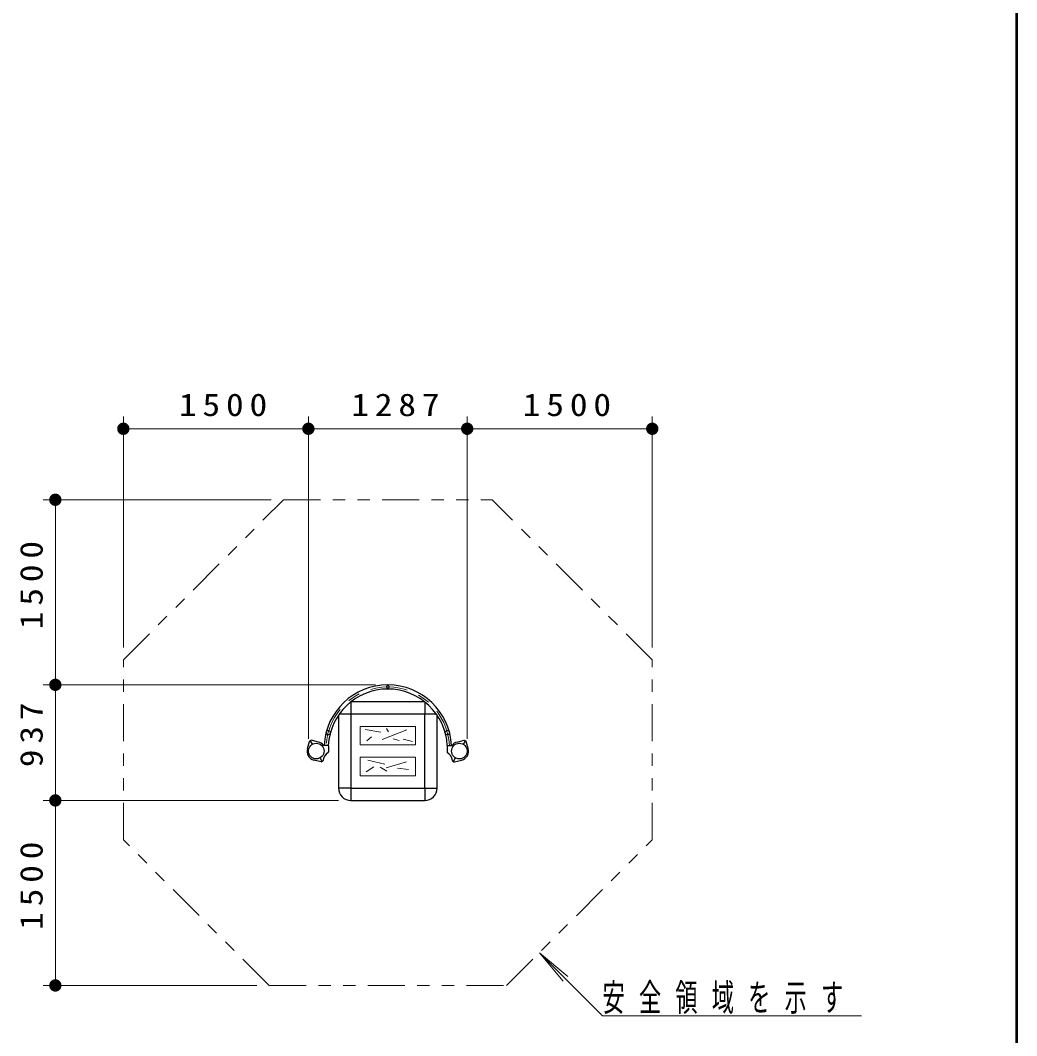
# Model space of a CAD drawing. Units: millimetres on the paper, with parts at other scales. Extents: x -365 to 0, y -61 to 257.
# Drawn here: x -80.8 to 0, y 78.3 to 160.6 of the extents above; entities that cross this region are included whole.
import ezdxf

# ---------------------------------------------------------------- set-up
doc = ezdxf.new("R2010")
doc.units = ezdxf.units.MM
for name, pattern in [('USER1', [4.5, 2.5, -2]), ('USER2', [6, 3, -1, 1, -1]), ('USER3', [8, 3, -1, 1, -1, 1, -1])]:
    doc.linetypes.add(name, pattern=pattern)
doc.layers.add('LY_1', color=7, linetype='Continuous', lineweight=13)
doc.styles.add('ＭＳ ゴシック', font='')
doc.styles.get('ＭＳ ゴシック').set_extended_font_data('MS Gothic')

# ---------------------------------------------------------------- blocks, each defined once
blk = doc.blocks.new('filled_dot')
at = {"color": 0, "linetype": 'Continuous', "lineweight": -2, "const_width": 1.25}
blk.add_lwpolyline([(-0.625, 0, 1), (0.625, 0, 1)], format="xyb", close=True, dxfattribs=at)

msp = doc.modelspace()

# ---------------------------------------------------------------- linework, layer by layer
at = {"layer": 'LY_1', "lineweight": 50}
msp.add_line((0, 0), (0, 257), dxfattribs=at)
at = {"layer": 'LY_1'}
for p, q in [((-72.409, 109.79), (-72.409, 128.523)), ((-57.409, 102.398), (-57.409, 128.523)), ((-44.539, 102.398), (-44.539, 128.523)), ((-29.539, 109.79), (-29.539, 128.523)), ((-72.409, 127.523), (-57.409, 127.523)), ((-57.409, 127.523), (-44.539, 127.523)), ((-44.539, 127.523), (-29.539, 127.523)), ((-60.432, 121.768), (-78.919, 121.768)), ((-77.919, 106.768), (-77.919, 121.768)), ((-51.974, 106.768), (-78.919, 106.768)), ((-77.919, 97.398), (-77.919, 106.768)), ((-53.224, 101.898), (-53.224, 103.398)), ((-53.224, 103.398), (-48.724, 103.398)), ((-51.547, 102.935), (-52.809, 103.135)), ((-49.426, 103.107), (-51.433, 102.333)), ((-50.917, 102.963), (-51.089, 103.221)), ((-48.724, 103.398), (-48.724, 101.898)), ((-52.293, 102.562), (-52.666, 102.218)), ((-50.057, 102.247), (-50.544, 102.39)), ((-48.967, 102.161), (-49.741, 102.361)), ((-48.724, 101.898), (-53.224, 101.898)), ((-53.224, 100.898), (-48.724, 100.898)), ((-53.224, 99.398), (-53.224, 100.898)), ((-51.212, 100.326), (-52.597, 100.666)), ((-49.455, 100.521), (-51.117, 100.033)), ((-48.724, 100.898), (-48.724, 99.398)), ((-52.092, 100.119), (-52.723, 99.718)), ((-51.06, 99.775), (-51.605, 100.091)), ((-49.283, 99.89), (-50.2, 100.005)), ((-48.724, 99.398), (-53.224, 99.398)), ((-54.974, 97.398), (-78.919, 97.398)), ((-77.919, 82.398), (-77.919, 97.398)), ((-38.691, 85.053), (-36.763, 82.755)), ((-38.691, 85.053), (-36.393, 83.125)), ((-33.569, 79.932), (-38.691, 85.053)), ((-61.602, 82.398), (-78.919, 82.398)), ((-33.569, 79.932), (-12.569, 79.932))]:
    msp.add_line(p, q, dxfattribs=at)
at = {"layer": 'LY_1', "linetype": 'USER3'}
for p, q in [((-72.409, 108.79), (-59.432, 121.768)), ((-59.432, 121.768), (-42.517, 121.768)), ((-29.539, 108.79), (-42.517, 121.768)), ((-72.409, 94.206), (-72.409, 108.79)), ((-29.539, 94.206), (-29.539, 108.79)), ((-60.602, 82.398), (-72.409, 94.206)), ((-41.347, 82.398), (-29.539, 94.206)), ((-60.602, 82.398), (-41.347, 82.398))]:
    msp.add_line(p, q, dxfattribs=at)
at = {"layer": 'LY_1', "lineweight": 25}
for p, q in [((-53.974, 105.383), (-53.974, 104.398)), ((-47.993, 105.398), (-53.956, 105.398)), ((-47.974, 105.383), (-47.974, 104.398)), ((-54.974, 104.305), (-54.974, 98.398)), ((-47.039, 104.398), (-54.91, 104.398)), ((-53.974, 104.398), (-53.974, 98.398)), ((-47.974, 98.398), (-47.974, 104.398)), ((-46.974, 98.398), (-46.974, 104.305)), ((-57.495, 101.605), (-57.33, 102.181)), ((-57.216, 102.263), (-57.309, 102.209)), ((-57.259, 102.238), (-57.092, 101.948)), ((-56.593, 102.126), (-57.174, 102.271)), ((-45.356, 102.126), (-44.774, 102.271)), ((-44.689, 102.238), (-44.857, 101.948)), ((-44.733, 102.263), (-44.639, 102.209)), ((-44.453, 101.605), (-44.618, 102.181)), ((-55.825, 101.86), (-56.183, 101.86)), ((-55.775, 101.81), (-55.775, 101.322)), ((-46.174, 101.81), (-46.174, 101.322)), ((-46.124, 101.86), (-45.765, 101.86)), ((-56.374, 100.525), (-56.956, 100.67)), ((-56.289, 100.558), (-56.457, 100.848)), ((-56.246, 100.583), (-56.339, 100.529)), ((-45.702, 100.583), (-45.609, 100.529)), ((-45.659, 100.558), (-45.492, 100.848)), ((-45.574, 100.525), (-44.993, 100.67)), ((-53.974, 98.398), (-54.974, 98.398)), ((-53.974, 98.398), (-47.974, 98.398)), ((-53.974, 98.398), (-53.974, 97.398)), ((-47.974, 98.398), (-47.974, 97.398)), ((-47.974, 98.398), (-46.974, 98.398)), ((-53.974, 97.398), (-47.974, 97.398))]:
    msp.add_line(p, q, dxfattribs=at)
at = {"layer": 'LY_1', "linetype": 'USER1'}
for centre, radius in [((-50.974, 106.598), 0.108), ((-55.804, 102.892), 0.17), ((-46.144, 102.892), 0.17)]:
    msp.add_circle(centre, radius, dxfattribs=at)
at = {"layer": 'LY_1', "lineweight": 25}
for centre in [(-56.774, 101.398), (-45.174, 101.398)]:
    msp.add_circle(centre, 0.635, dxfattribs=at)
for centre, radius, start, end in [((-50.974, 101.598), 5.17, 2.81605, 177.18395), ((-50.974, 101.598), 4.83, 3.01446, 176.98554), ((-57.282, 102.167), 0.05, 119.99961, 163.99961), ((-57.191, 102.22), 0.05, 67.08612, 120), ((-56.774, 101.398), 0.75, 38.02508, 75.99451), ((-45.174, 101.398), 0.75, 104.00549, 141.97492), ((-44.758, 102.22), 0.05, 60, 112.91388), ((-44.666, 102.167), 0.05, 16.00039, 60.00039), ((-56.774, 101.398), 0.75, 164.00039, 256.00039), ((-55.321, 100.508), 0.907, 121.74382, 172.91388), ((-55.825, 101.81), 0.05, 0, 90.00001), ((-55.825, 101.322), 0.05, 301.74381, 0), ((-46.124, 101.81), 0.05, 89.99999, 180), ((-46.124, 101.322), 0.05, 180, 238.25619), ((-46.627, 100.508), 0.907, 7.08612, 58.25618), ((-45.174, 101.398), 0.75, 283.99961, 15.99961), ((-56.362, 100.574), 0.05, 256.00039, 300.00039), ((-56.271, 100.627), 0.05, 300, 352.91388), ((-45.677, 100.627), 0.05, 187.08612, 240), ((-45.586, 100.574), 0.05, 239.99961, 283.99961), ((-53.974, 98.398), 1, 180, 270.00002), ((-47.974, 98.398), 1, 270, 0.00002)]:
    msp.add_arc(centre, radius, start, end, dxfattribs=at)
at = {"layer": 'LY_1', "linetype": 'USER2'}
msp.add_arc((-50.974, 101.598), 5, 2.91188, 177.08812, dxfattribs=at)

# ---------------------------------------------------------------- block references
at = {"layer": 'LY_1', "xscale": 0.4, "yscale": 0.4}
for p in [(-72.409, 127.523), (-57.409, 127.523), (-44.539, 127.523)]:
    msp.add_blockref('filled_dot', p, dxfattribs=at)
for p, rotation in [((-57.409, 127.523), 180), ((-44.539, 127.523), 180), ((-29.539, 127.523), 180), ((-77.919, 121.768), 270), ((-77.919, 106.768), 270), ((-77.919, 106.768), 90), ((-77.919, 97.398), 270), ((-77.919, 97.398), 90), ((-77.919, 82.398), 90)]:
    msp.add_blockref('filled_dot', p, dxfattribs=dict(at, rotation=rotation))

# ---------------------------------------------------------------- texts
at = {"layer": 'LY_1', "style": 'ＭＳ ゴシック'}
for s, insert, char_height, attachment_point in [('\\T1.33;\\W1.15;1500', (-64.088, 128.523), 1.833, 8), ('\\T1.33;\\W1.15;1287', (-50.118, 128.523), 1.833, 8), ('\\T1.33;\\W1.15;1500', (-36.218, 128.523), 1.833, 8), ('\\T1.64;\\W0.6;安全領域を示す', (-33.569, 80.082), 2.199, 7)]:
    msp.add_mtext(s, dxfattribs=dict(at, insert=insert, char_height=char_height, attachment_point=attachment_point))
at = {"layer": 'LY_1', "char_height": 1.833, "attachment_point": 8, "rotation": 90, "style": 'ＭＳ ゴシック'}
for s, insert in [('\\T1.33;\\W1.15;1500', (-78.919, 115.089)), ('\\T1.33;\\W1.15;937', (-78.919, 102.951)), ('\\T1.33;\\W1.15;1500', (-78.919, 90.719))]:
    msp.add_mtext(s, dxfattribs=dict(at, insert=insert))

doc.saveas('drawing.dxf')
